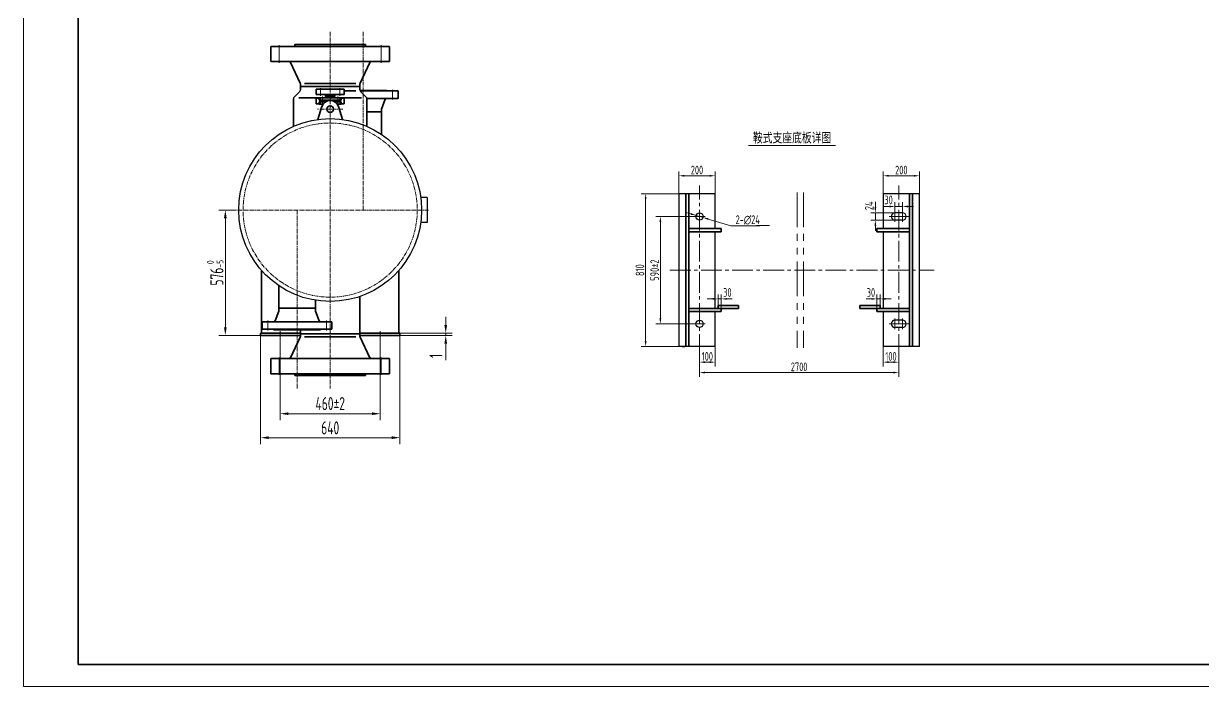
# Model space of a CAD drawing. Header units: millimetres. Extents: x 5765 to 6606, y -201 to 393.
# Drawn here: x 5765 to 6307, y -201 to 104 of the extents above; entities that cross this region are included whole.
import ezdxf
from ezdxf.enums import TextEntityAlignment as Align

# ---------------------------------------------------------------- set-up
doc = ezdxf.new("R2010")
doc.units = ezdxf.units.MM
doc.linetypes.add('CENTER2', pattern=[28.575, 19.05, -3.175, 3.175, -3.175])
doc.linetypes.add('PHANTOM2', pattern=[31.75, 15.875, -3.175, 3.175, -3.175, 3.175, -3.175])
for name, color, linetype, lineweight in [('1粗实线', 7, 'Continuous', 35), ('2细实线', 3, 'Continuous', 13), ('3中心线', 1, 'CENTER2', 13), ('5双点划线', 2, 'PHANTOM2', 13), ('7文本', 2, 'Continuous', 13), ('8标注', 3, 'Continuous', 13), ('9图表', 4, 'Continuous', 13)]:
    doc.layers.add(name, color=color, linetype=linetype, lineweight=lineweight)
doc.styles.add('lanpec', font='bpec_e.shx', dxfattribs={"width": 0.75, "bigfont": 'hztxt.shx'})
doc.styles.add('lanpec-dim', font='bpec_e.shx', dxfattribs={"width": 0.75})
doc.dimstyles.new('lanpec', dxfattribs={"dimtxt": 4, "dimasz": 2.5, "dimexe": 2, "dimexo": 0, "dimtad": 1, "dimdsep": 46, "dimtxsty": 'lanpec-dim', "dimcen": 2.5, "dimclrd": 256, "dimclre": 256, "dimclrt": 256, "dimazin": 0, "dimtfac": 1, "dimtmove": 0, "dimatfit": 3, "dimfxl": 1, "dimlwd": -1, "dimlwe": -1, "dimarcsym": 0})
doc.dimstyles.new('lanpec$3', dxfattribs={"dimtxt": 4, "dimasz": 2.5, "dimexe": 2, "dimexo": 0, "dimtad": 1, "dimtih": 1, "dimtoh": 1, "dimdsep": 46, "dimtxsty": 'lanpec-dim', "dimcen": 2.5, "dimclrd": 256, "dimclre": 256, "dimclrt": 256, "dimazin": 0, "dimtfac": 1, "dimtmove": 0, "dimatfit": 3, "dimfxl": 1, "dimlwd": -1, "dimlwe": -1, "dimarcsym": 0})
doc.dimstyles.new('lanpec-1.5', dxfattribs={"dimscale": 1.5, "dimtxt": 4, "dimasz": 2.5, "dimexe": 2, "dimexo": 0, "dimgap": 1, "dimtad": 1, "dimrnd": 0.01, "dimdsep": 46, "dimtxsty": 'lanpec', "dimcen": 0, "dimclrd": 4, "dimclre": 4, "dimclrt": 4, "dimadec": 1, "dimazin": 2, "dimtfac": 1, "dimtmove": 0, "dimatfit": 3, "dimfxl": 1, "dimtfillclr": 4, "dimlwd": -1, "dimlwe": -1, "dimarcsym": 0})

# ---------------------------------------------------------------- blocks, each defined once
blk = doc.blocks.new('A1')
at = {"layer": '1粗实线'}
blk.add_lwpolyline([(-816, 10), (-10, 10), (-10, 584), (-816, 584)], close=True, dxfattribs=at)
at = {"layer": '9图表'}
blk.add_lwpolyline([(-841, 0), (0, 0), (0, 594), (-841, 594)], close=True, dxfattribs=at)
blk = doc.blocks.new('*D25')
at = {"layer": '8标注', "transparency": 16777216}
for p, q in [((6066.01, 25.82), (6066.01, 36.06)), ((6068.51, 34.06), (6080.14, 34.06)), ((6082.64, 25.82), (6082.64, 36.06))]:
    blk.add_line(p, q, dxfattribs=at)
for points in [[(6068.51, 34.48), (6068.51, 33.65), (6066.01, 34.06)], [(6080.14, 34.48), (6080.14, 33.65), (6082.64, 34.06)]]:
    blk.add_solid(points, dxfattribs=at)
at = {"layer": 'Defpoints', "color": 0, "transparency": 16777216}
for p in [(6082.64, 34.06), (6066.01, 25.82), (6082.64, 25.82)]:
    blk.add_point(p, dxfattribs=at)
at = {"layer": '8标注', "transparency": 16777216, "insert": (6074.32, 36.69), "char_height": 4, "attachment_point": 5, "style": 'lanpec-dim'}
blk.add_mtext('200', dxfattribs=at)
blk = doc.blocks.new('*D34')
at = {"layer": '8标注', "transparency": 16777216}
for p, q in [((6159.87, 25.82), (6159.87, 36.06)), ((6162.37, 34.06), (6174, 34.06)), ((6176.5, 25.82), (6176.5, 36.06))]:
    blk.add_line(p, q, dxfattribs=at)
for points in [[(6162.37, 34.48), (6162.37, 33.65), (6159.87, 34.06)], [(6174, 34.48), (6174, 33.65), (6176.5, 34.06)]]:
    blk.add_solid(points, dxfattribs=at)
at = {"layer": 'Defpoints', "color": 0, "transparency": 16777216}
for p in [(6176.5, 34.06), (6159.87, 25.82), (6176.5, 25.82)]:
    blk.add_point(p, dxfattribs=at)
at = {"layer": '8标注', "transparency": 16777216, "insert": (6168.18, 36.69), "char_height": 4, "attachment_point": 5, "style": 'lanpec-dim'}
blk.add_mtext('200', dxfattribs=at)
blk = doc.blocks.new('*D26')
at = {"layer": '8标注', "transparency": 16777216}
for p, q in [((6075.52, -48.22), (6075.52, -58.34)), ((6166.98, -48.22), (6166.98, -58.34)), ((6078.02, -56.34), (6164.48, -56.34))]:
    blk.add_line(p, q, dxfattribs=at)
for points in [[(6078.02, -55.93), (6078.02, -56.76), (6075.52, -56.34)], [(6164.48, -55.93), (6164.48, -56.76), (6166.98, -56.34)]]:
    blk.add_solid(points, dxfattribs=at)
at = {"layer": 'Defpoints', "color": 0, "transparency": 16777216}
for p in [(6075.52, -48.22), (6166.98, -48.22), (6166.98, -56.34)]:
    blk.add_point(p, dxfattribs=at)
at = {"layer": '8标注', "transparency": 16777216, "insert": (6121.25, -53.72), "char_height": 4, "attachment_point": 5, "style": 'lanpec-dim'}
blk.add_mtext('2700', dxfattribs=at)
blk = doc.blocks.new('*D27')
at = {"layer": '8标注', "transparency": 16777216}
for p, q in [((6156.25, 19.53), (6156.25, 22.03)), ((6165.25, 17.03), (6154.25, 17.03)), ((6156.25, 17.03), (6156.25, 13.7)), ((6165.25, 13.7), (6154.25, 13.7)), ((6156.25, 11.2), (6156.25, 8.7))]:
    blk.add_line(p, q, dxfattribs=at)
for points in [[(6155.84, 19.53), (6156.67, 19.53), (6156.25, 17.03)], [(6155.84, 11.2), (6156.67, 11.2), (6156.25, 13.7)]]:
    blk.add_solid(points, dxfattribs=at)
at = {"layer": 'Defpoints', "color": 0, "transparency": 16777216}
for p in [(6165.25, 17.03), (6156.25, 13.7), (6165.25, 13.7)]:
    blk.add_point(p, dxfattribs=at)
at = {"layer": '8标注', "transparency": 16777216, "insert": (6153.43, 20.25), "char_height": 4, "attachment_point": 5, "rotation": 90, "style": 'lanpec-dim'}
blk.add_mtext('24', dxfattribs=at)
blk = doc.blocks.new('*D28')
at = {"layer": '8标注', "transparency": 16777216}
for p, q in [((6165.25, 17.03), (6165.25, 21.97)), ((6168.72, 17.03), (6168.72, 21.97)), ((6162.75, 19.97), (6160.25, 19.97)), ((6168.72, 19.97), (6165.25, 19.97)), ((6171.22, 19.97), (6173.72, 19.97))]:
    blk.add_line(p, q, dxfattribs=at)
for points in [[(6162.75, 20.38), (6162.75, 19.55), (6165.25, 19.97)], [(6171.22, 20.38), (6171.22, 19.55), (6168.72, 19.97)]]:
    blk.add_solid(points, dxfattribs=at)
at = {"layer": 'Defpoints', "color": 0, "transparency": 16777216}
for p in [(6165.25, 19.97), (6165.25, 17.03), (6168.72, 17.03)]:
    blk.add_point(p, dxfattribs=at)
at = {"layer": '8标注', "transparency": 16777216, "insert": (6162.33, 22.97), "char_height": 4, "attachment_point": 5, "style": 'lanpec-dim'}
blk.add_mtext('30', dxfattribs=at)
blk = doc.blocks.new('*D29')
at = {"layer": '8标注', "transparency": 16777216}
for p, q in [((6073.03, 15.37), (6055.5, 15.37)), ((6057.5, 12.87), (6057.5, -31.45)), ((6073.03, -33.95), (6055.5, -33.95))]:
    blk.add_line(p, q, dxfattribs=at)
for points in [[(6057.09, 12.87), (6057.92, 12.87), (6057.5, 15.37)], [(6057.09, -31.45), (6057.92, -31.45), (6057.5, -33.95)]]:
    blk.add_solid(points, dxfattribs=at)
at = {"layer": 'Defpoints', "color": 0, "transparency": 16777216}
for p in [(6073.03, 15.37), (6057.5, -33.95), (6073.03, -33.95)]:
    blk.add_point(p, dxfattribs=at)
at = {"layer": '8标注', "transparency": 16777216, "insert": (6054.88, -9.29), "char_height": 4, "attachment_point": 5, "rotation": 90, "style": 'lanpec-dim'}
blk.add_mtext('590±2', dxfattribs=at)
blk = doc.blocks.new('*D30')
at = {"layer": '8标注', "transparency": 16777216}
for p, q in [((6066.01, 25.82), (6048.75, 25.82)), ((6050.75, -41.91), (6050.75, 23.32)), ((6066.01, -44.41), (6048.75, -44.41))]:
    blk.add_line(p, q, dxfattribs=at)
for points in [[(6050.33, 23.32), (6051.16, 23.32), (6050.75, 25.82)], [(6050.33, -41.91), (6051.16, -41.91), (6050.75, -44.41)]]:
    blk.add_solid(points, dxfattribs=at)
at = {"layer": 'Defpoints', "color": 0, "transparency": 16777216}
for p in [(6050.75, 25.82), (6066.01, 25.82), (6066.01, -44.41)]:
    blk.add_point(p, dxfattribs=at)
at = {"layer": '8标注', "transparency": 16777216, "insert": (6048.12, -9.29), "char_height": 4, "attachment_point": 5, "rotation": 90, "style": 'lanpec-dim'}
blk.add_mtext('810', dxfattribs=at)
blk = doc.blocks.new('*D31')
at = {"layer": '8标注', "transparency": 16777216}
for p, q in [((6075.52, -44.41), (6075.52, -53.57)), ((6082.64, -44.41), (6082.64, -53.57)), ((6078.02, -51.57), (6080.14, -51.57))]:
    blk.add_line(p, q, dxfattribs=at)
for points in [[(6078.02, -51.15), (6078.02, -51.98), (6075.52, -51.57)], [(6080.14, -51.15), (6080.14, -51.98), (6082.64, -51.57)]]:
    blk.add_solid(points, dxfattribs=at)
at = {"layer": 'Defpoints', "color": 0, "transparency": 16777216}
for p in [(6075.52, -44.41), (6082.64, -44.41), (6082.64, -51.57)]:
    blk.add_point(p, dxfattribs=at)
at = {"layer": '8标注', "transparency": 16777216, "insert": (6079.08, -48.94), "char_height": 4, "attachment_point": 5, "style": 'lanpec-dim'}
blk.add_mtext('100', dxfattribs=at)
blk = doc.blocks.new('*D32')
at = {"layer": '8标注', "transparency": 16777216}
for p, q in [((6159.87, -44.41), (6159.87, -53.57)), ((6166.98, -44.41), (6166.98, -53.57)), ((6164.48, -51.57), (6162.37, -51.57))]:
    blk.add_line(p, q, dxfattribs=at)
for points in [[(6162.37, -51.15), (6162.37, -51.98), (6159.87, -51.57)], [(6164.48, -51.15), (6164.48, -51.98), (6166.98, -51.57)]]:
    blk.add_solid(points, dxfattribs=at)
at = {"layer": 'Defpoints', "color": 0, "transparency": 16777216}
for p in [(6159.87, -44.41), (6166.98, -44.41), (6159.87, -51.57)]:
    blk.add_point(p, dxfattribs=at)
at = {"layer": '8标注', "transparency": 16777216, "insert": (6163.43, -48.94), "char_height": 4, "attachment_point": 5, "style": 'lanpec-dim'}
blk.add_mtext('100', dxfattribs=at)
blk = doc.blocks.new('*D35')
at = {"layer": '8标注', "transparency": 16777216}
for p, q in [((6071.53, 16.54), (6069.13, 17.25)), ((6073.93, 15.84), (6077.12, 14.9)), ((6089.87, 11.14), (6079.52, 14.19)), ((6103.2, 11.14), (6089.87, 11.14))]:
    blk.add_line(p, q, dxfattribs=at)
for points in [[(6071.65, 16.94), (6071.41, 16.14), (6073.93, 15.84)], [(6079.63, 14.59), (6079.4, 13.79), (6077.12, 14.9)]]:
    blk.add_solid(points, dxfattribs=at)
at = {"layer": 'Defpoints', "color": 0, "transparency": 16777216}
for p in [(6073.93, 15.84), (6077.12, 14.9)]:
    blk.add_point(p, dxfattribs=at)
at = {"layer": '8标注', "transparency": 16777216, "insert": (6097.64, 13.77), "char_height": 4, "attachment_point": 5, "style": 'lanpec-dim'}
blk.add_mtext('2-∅24', dxfattribs=at)
blk = doc.blocks.new('*D36')
at = {"layer": '8标注', "transparency": 16777216}
for p, q in [((6084.01, -25.61), (6084.01, -20.51)), ((6085.51, -26.88), (6085.51, -20.51)), ((6081.51, -22.51), (6079.01, -22.51)), ((6084.01, -22.51), (6085.51, -22.51)), ((6088.01, -22.51), (6090.51, -22.51))]:
    blk.add_line(p, q, dxfattribs=at)
for points in [[(6081.51, -22.1), (6081.51, -22.93), (6084.01, -22.51)], [(6088.01, -22.1), (6088.01, -22.93), (6085.51, -22.51)]]:
    blk.add_solid(points, dxfattribs=at)
at = {"layer": 'Defpoints', "color": 0, "transparency": 16777216}
for p in [(6084.01, -25.61), (6085.51, -22.51), (6085.51, -26.88)]:
    blk.add_point(p, dxfattribs=at)
at = {"layer": '8标注', "transparency": 16777216, "insert": (6088.29, -19.56), "char_height": 4, "attachment_point": 5, "style": 'lanpec-dim'}
blk.add_mtext('30', dxfattribs=at)
blk = doc.blocks.new('*D33')
at = {"layer": '8标注', "transparency": 16777216}
for p, q in [((6157, -26.88), (6157, -20.51)), ((6158.5, -25.61), (6158.5, -20.51)), ((6154.5, -22.51), (6152, -22.51)), ((6158.5, -22.51), (6157, -22.51)), ((6161, -22.51), (6163.5, -22.51))]:
    blk.add_line(p, q, dxfattribs=at)
for points in [[(6154.5, -22.1), (6154.5, -22.93), (6157, -22.51)], [(6161, -22.1), (6161, -22.93), (6158.5, -22.51)]]:
    blk.add_solid(points, dxfattribs=at)
at = {"layer": 'Defpoints', "color": 0, "transparency": 16777216}
for p in [(6157, -22.51), (6157, -26.88), (6158.5, -25.61)]:
    blk.add_point(p, dxfattribs=at)
at = {"layer": '8标注', "transparency": 16777216, "insert": (6154.22, -19.56), "char_height": 4, "attachment_point": 5, "style": 'lanpec-dim'}
blk.add_mtext('30', dxfattribs=at)
blk = doc.blocks.new('*U24')
at = {"layer": '2细实线'}
blk.add_line((-20, 0), (20, 0), dxfattribs=at)
at = {"layer": '7文本', "style": 'lanpec', "width": 0.75}
for tag, height, p in [('节点图名称', 5, (0, 3.5)), ('比例', 4, (0, -3.25))]:
    blk.add_attdef(tag, text='', height=height, dxfattribs=at).set_placement(p, align=Align.MIDDLE_CENTER)
blk = doc.blocks.new('*D61')
at = {"layer": '8标注', "color": 4, "transparency": 16777216}
for p, q in [((5860.6, 18.32), (5854.69, 18.32)), ((5857.69, 14.57), (5857.69, -35.53)), ((5873.86, -39.28), (5854.69, -39.28))]:
    blk.add_line(p, q, dxfattribs=at)
for points in [[(5857.07, 14.57), (5858.32, 14.57), (5857.69, 18.32)], [(5857.07, -35.53), (5858.32, -35.53), (5857.69, -39.28)]]:
    blk.add_solid(points, dxfattribs=at)
at = {"layer": 'Defpoints', "color": 0, "transparency": 16777216}
for p in [(5860.6, 18.32), (5857.69, -39.28), (5873.86, -39.28)]:
    blk.add_point(p, dxfattribs=at)
at = {"layer": '8标注', "color": 4, "transparency": 16777216, "insert": (5853.04, -10.48), "char_height": 6, "attachment_point": 5, "rotation": 90, "style": 'lanpec'}
blk.add_mtext('576{\\H0.525x;\\S 0^ -5;}', dxfattribs=at)
blk = doc.blocks.new('*D59')
at = {"layer": '8标注', "color": 4, "transparency": 16777216}
for p, q in [((5882.86, -40.47), (5882.86, -78.26)), ((5928.86, -40.47), (5928.86, -78.26)), ((5886.61, -75.26), (5925.11, -75.26))]:
    blk.add_line(p, q, dxfattribs=at)
for points in [[(5886.61, -74.63), (5886.61, -75.88), (5882.86, -75.26)], [(5925.11, -74.63), (5925.11, -75.88), (5928.86, -75.26)]]:
    blk.add_solid(points, dxfattribs=at)
at = {"layer": 'Defpoints', "color": 0, "transparency": 16777216}
for p in [(5882.86, -40.47), (5928.86, -40.47), (5928.86, -75.26)]:
    blk.add_point(p, dxfattribs=at)
at = {"layer": '8标注', "color": 4, "transparency": 16777216, "insert": (5905.86, -70.61), "char_height": 6, "attachment_point": 5, "style": 'lanpec'}
blk.add_mtext('460%%P2', dxfattribs=at)
blk = doc.blocks.new('*D60')
at = {"layer": '8标注', "color": 4, "transparency": 16777216}
for p, q in [((5873.86, -39.28), (5873.86, -89.27)), ((5937.86, -39.28), (5937.86, -89.27)), ((5877.61, -86.27), (5934.11, -86.27))]:
    blk.add_line(p, q, dxfattribs=at)
for points in [[(5877.61, -85.64), (5877.61, -86.89), (5873.86, -86.27)], [(5934.11, -85.64), (5934.11, -86.89), (5937.86, -86.27)]]:
    blk.add_solid(points, dxfattribs=at)
at = {"layer": 'Defpoints', "color": 0, "transparency": 16777216}
for p in [(5873.86, -39.28), (5937.86, -39.28), (5937.86, -86.27)]:
    blk.add_point(p, dxfattribs=at)
at = {"layer": '8标注', "color": 4, "transparency": 16777216, "char_height": 6, "attachment_point": 5, "style": 'lanpec'}
for s, insert in [('{640}{}{}{', (5905.86, -81.77)), ('{}}', (5905.86, -90.77))]:
    blk.add_mtext(s, dxfattribs=dict(at, insert=insert))
blk = doc.blocks.new('*D62')
at = {"layer": '8标注', "color": 4, "transparency": 16777216}
for p, q in [((5958.93, -34.53), (5958.93, -30.78)), ((5937.86, -38.28), (5961.93, -38.28)), ((5937.86, -39.28), (5961.93, -39.28)), ((5958.93, -38.28), (5958.93, -39.28)), ((5958.93, -43.03), (5958.93, -50.61))]:
    blk.add_line(p, q, dxfattribs=at)
for points in [[(5958.31, -34.53), (5959.56, -34.53), (5958.93, -38.28)], [(5958.31, -43.03), (5959.56, -43.03), (5958.93, -39.28)]]:
    blk.add_solid(points, dxfattribs=at)
at = {"layer": 'Defpoints', "color": 0, "transparency": 16777216}
for p in [(5937.86, -38.28), (5937.86, -39.28), (5958.93, -39.28)]:
    blk.add_point(p, dxfattribs=at)
at = {"layer": '8标注', "color": 4, "transparency": 16777216, "insert": (5954.43, -48.69), "char_height": 6, "attachment_point": 5, "rotation": 90, "style": 'lanpec'}
blk.add_mtext('1', dxfattribs=at)

msp = doc.modelspace()

# ---------------------------------------------------------------- linework, layer by layer
for p, q in [((5891.902, 72.827), (5889.238, 70.163)), ((5891.902, 72.827), (5889.238, 70.163)), ((5919.788, 72.827), (5922.452, 70.163)), ((5950.435, 24.072), (5947.448, 24.072)), ((5950.435, 24.072), (5950.435, 12.552)), ((6082.639, 25.825), (6066.007, 25.825)), ((6066.007, 25.825), (6066.007, -44.409)), ((6082.639, 9.777), (6082.639, 25.825)), ((6176.501, 25.825), (6159.869, 25.825)), ((6159.869, 25.825), (6159.869, 9.777)), ((6176.501, -44.409), (6176.501, 25.825)), ((6168.719, 17.031), (6165.25, 17.031)), ((5950.435, 12.552), (5947.448, 12.552)), ((6168.719, 13.705), (6165.25, 13.705)), ((6082.639, -26.876), (6082.639, 8.292)), ((6159.88, 8.292), (6159.88, -26.876)), ((6082.639, -44.409), (6082.639, -28.361)), ((6159.869, -28.361), (6159.869, -44.409)), ((6168.719, -32.289), (6165.25, -32.289)), ((6168.719, -35.615), (6165.25, -35.615)), ((6082.639, -44.409), (6066.007, -44.409)), ((6067.447, -44.409), (6068.887, -44.409)), ((6176.501, -44.409), (6159.869, -44.409))]:
    msp.add_line(p, q)
msp.add_circle((5905.845, 18.312), 42)
at = {"ltscale": 2}
for centre in [(6075.523, 15.368), (6075.523, -33.952)]:
    msp.add_circle(centre, 1.663, dxfattribs=at)
for centre, radius, start, end in [((5891.195, 73.534), 1, 315, 0), ((5891.195, 73.534), 1, 315, 0), ((5920.495, 73.534), 1, 180, 225), ((5889.945, 69.456), 1, 135, 180), ((5889.945, 69.456), 1, 135, 180), ((5921.745, 69.456), 1, 0, 45), ((6165.25, 15.368), 1.663, 90, 270), ((6168.719, 15.368), 1.663, 270, 90), ((6165.25, -33.952), 1.663, 90, 270), ((6168.719, -33.952), 1.663, 270, 90)]:
    msp.add_arc(centre, radius, start, end)
msp.add_point((5890.657, -36.688))
at = {"layer": '1粗实线'}
for p, q in [((5933.095, 93.52), (5878.595, 93.52)), ((5878.595, 93.52), (5878.595, 86.53)), ((5922.035, 94.312), (5889.655, 94.312)), ((5889.655, 94.312), (5889.655, 93.52)), ((5922.035, 94.312), (5922.035, 93.52)), ((5933.095, 93.52), (5933.095, 86.53)), ((5878.595, 86.53), (5933.095, 86.53)), ((5887.621, 86.159), (5892.132, 76.652)), ((5924.069, 86.159), (5919.558, 76.652)), ((5892.195, 76.374), (5892.195, 75.12)), ((5917.638, 76.485), (5894.052, 76.485)), ((5919.495, 76.374), (5919.495, 75.12)), ((5892.195, 75.12), (5919.495, 75.12)), ((5892.195, 75.12), (5892.195, 73.534)), ((5899.345, 71.347), (5899.345, 73.887)), ((5899.345, 73.887), (5912.345, 73.887)), ((5912.345, 71.347), (5899.345, 71.347)), ((5903.7, 70.712), (5903.7, 71.347)), ((5907.99, 70.712), (5903.7, 70.712)), ((5907.99, 70.712), (5907.99, 71.347)), ((5912.345, 71.347), (5912.345, 73.887)), ((5917.638, 73.12), (5912.345, 73.12)), ((5919.495, 75.12), (5919.495, 73.534)), ((5931.827, 73.312), (5919.52, 73.312)), ((5937.032, 73.112), (5919.588, 73.112)), ((5931.827, 73.312), (5931.827, 73.112)), ((5937.032, 73.112), (5937.032, 69.612)), ((5888.945, 56.762), (5888.945, 69.456)), ((5888.945, 56.762), (5888.945, 69.456)), ((5900.845, 69.839), (5891.469, 69.839)), ((5900.845, 69.677), (5899.345, 69.677)), ((5899.345, 69.677), (5899.345, 67.137)), ((5899.345, 67.137), (5900.845, 67.137)), ((5900.156, 59.925), (5902.031, 65.852)), ((5900.845, 68.812), (5900.845, 69.932)), ((5900.845, 69.932), (5910.845, 69.932)), ((5910.845, 68.812), (5900.845, 68.812)), ((5903.849, 68.112), (5900.845, 68.112)), ((5900.845, 68.112), (5900.845, 66.992)), ((5900.845, 66.992), (5902.605, 66.992)), ((5907.99, 70.312), (5903.7, 70.312)), ((5903.7, 70.312), (5903.7, 69.932)), ((5903.7, 68.612), (5903.7, 68.812)), ((5907.99, 68.612), (5903.7, 68.612)), ((5904.246, 68.312), (5903.7, 68.312)), ((5903.7, 68.312), (5903.7, 68.112)), ((5907.99, 68.312), (5907.443, 68.312)), ((5910.845, 68.112), (5907.84, 68.112)), ((5907.99, 70.312), (5907.99, 69.932)), ((5907.99, 68.612), (5907.99, 68.812)), ((5907.99, 68.312), (5907.99, 68.112)), ((5909.084, 66.992), (5910.845, 66.992)), ((5911.533, 59.925), (5909.658, 65.852)), ((5910.845, 68.812), (5910.845, 69.932)), ((5920.221, 69.839), (5910.845, 69.839)), ((5912.345, 69.677), (5910.845, 69.677)), ((5910.845, 68.112), (5910.845, 66.992)), ((5910.845, 67.137), (5912.345, 67.137)), ((5912.345, 69.677), (5912.345, 67.137)), ((5922.732, 69.612), (5937.032, 69.612)), ((5922.745, 56.762), (5922.745, 69.456)), ((5931.173, 69.191), (5929.489, 64.723)), ((5922.745, 63.412), (5929.447, 63.412)), ((5929.447, 64.494), (5929.447, 63.412)), ((5929.447, 63.412), (5929.447, 53.053)), ((6069.234, 25.825), (6069.234, -44.409)), ((6070.596, 25.825), (6070.596, -44.409)), ((6171.913, 25.825), (6171.913, -44.409)), ((6173.275, 25.825), (6173.275, -44.409)), ((6070.596, 9.777), (6085.505, 9.777)), ((6070.596, 8.292), (6085.505, 8.292)), ((6085.505, 9.777), (6085.505, 8.292)), ((6171.913, 9.777), (6157.003, 9.777)), ((6157.003, 9.777), (6157.003, 8.292)), ((6171.913, 8.292), (6157.003, 8.292)), ((5874.345, -9.468), (5874.345, -38.288)), ((5937.345, -9.468), (5937.345, -38.288)), ((5882.242, -26.788), (5882.242, -16.429)), ((5919.495, -38.496), (5919.495, -21.408)), ((5882.242, -27.869), (5882.242, -26.788)), ((5899.072, -26.788), (5882.242, -26.788)), ((5899.072, -26.788), (5899.072, -23.138)), ((5899.072, -27.869), (5899.072, -26.788)), ((6070.596, -26.876), (6085.505, -26.876)), ((6083.336, -26.876), (6093.347, -26.876)), ((6084.013, -26.876), (6084.013, -25.608)), ((6084.013, -25.608), (6093.347, -25.608)), ((6085.505, -28.361), (6085.505, -26.876)), ((6093.347, -25.608), (6093.347, -26.876)), ((6158.496, -25.608), (6149.162, -25.608)), ((6149.162, -25.608), (6149.162, -26.876)), ((6159.173, -26.876), (6149.162, -26.876)), ((6171.913, -26.876), (6157.003, -26.876)), ((6157.003, -28.361), (6157.003, -26.876)), ((6158.496, -25.608), (6158.496, -26.876)), ((5880.516, -32.567), (5882.201, -28.099)), ((5900.799, -32.567), (5899.114, -28.099)), ((6070.596, -28.361), (6085.505, -28.361)), ((6171.913, -28.361), (6157.003, -28.361)), ((5906.657, -32.988), (5874.657, -32.988)), ((5874.657, -36.488), (5874.657, -32.988)), ((5874.657, -36.488), (5906.657, -36.488)), ((5879.862, -36.688), (5879.862, -36.488)), ((5879.862, -36.688), (5901.452, -36.688)), ((5892.195, -38.496), (5892.195, -36.688)), ((5901.452, -36.688), (5901.452, -36.488)), ((5906.657, -36.488), (5906.657, -32.988)), ((5873.845, -38.288), (5873.845, -39.288)), ((5873.845, -38.288), (5892.195, -38.288)), ((5873.845, -39.288), (5892.195, -39.288)), ((5887.621, -49.535), (5892.132, -40.028)), ((5892.195, -39.749), (5892.195, -38.496)), ((5892.195, -38.496), (5919.495, -38.496)), ((5917.638, -39.861), (5894.052, -39.861)), ((5919.495, -38.288), (5937.845, -38.288)), ((5919.495, -39.749), (5919.495, -38.496)), ((5919.495, -39.288), (5937.845, -39.288)), ((5924.069, -49.535), (5919.558, -40.028)), ((5937.845, -39.288), (5937.845, -38.288)), ((5878.595, -56.896), (5878.595, -49.906)), ((5878.595, -49.906), (5933.095, -49.906)), ((5933.095, -56.896), (5933.095, -49.906)), ((5933.095, -56.896), (5878.595, -56.896)), ((5889.655, -57.688), (5889.655, -56.896)), ((5922.035, -57.688), (5889.655, -57.688)), ((5922.035, -57.688), (5922.035, -56.896))]:
    msp.add_line(p, q, dxfattribs=at)
msp.add_circle((5905.845, 64.645), 1.5, dxfattribs=at)
for centre, radius, start, end in [((5887.034, 85.88), 0.65, 25.38553, 90), ((5924.656, 85.88), 0.65, 90, 154.61447), ((5891.545, 76.374), 0.65, 0, 25.38553), ((5920.145, 76.374), 0.65, 154.61447, 180), ((5905.845, 64.645), 4, 17.55362, 162.44638), ((5931.782, 68.962), 0.65, 90, 159.34356), ((5930.097, 64.494), 0.65, 159.34356, 180), ((5881.592, -27.869), 0.65, 339.34356, 0), ((5899.722, -27.869), 0.65, 180, 200.65644), ((5879.908, -32.338), 0.65, 270, 339.34356), ((5901.407, -32.338), 0.65, 200.65644, 270), ((5891.545, -39.749), 0.65, 334.61447, 0), ((5920.145, -39.749), 0.65, 180, 205.38553), ((5887.034, -49.256), 0.65, 270, 334.61447), ((5924.656, -49.256), 0.65, 205.38553, 270)]:
    msp.add_arc(centre, radius, start, end, dxfattribs=at)
at = {"layer": '2细实线'}
msp.add_line((6101.611, 11.142), (6107.617, 11.142), dxfattribs=at)
at = {"layer": '3中心线', "ltscale": 0.1}
for p, q in [((5905.845, 100.234), (5905.845, -63.61)), ((5921.032, 100.234), (5921.032, 18.312)), ((5911.651, 64.645), (5900.038, 64.645)), ((5860.58, 18.312), (5951.109, 18.312)), ((5890.657, -63.61), (5890.657, 18.312))]:
    msp.add_line(p, q, dxfattribs=at)
at = {"layer": '3中心线'}
for p, q in [((5882.35, 94.02), (5882.35, 86.03)), ((5929.34, 94.02), (5929.34, 86.03)), ((5901.4, 70.847), (5901.4, 74.387)), ((5910.29, 70.847), (5910.29, 74.387)), ((5934.527, 73.612), (5934.527, 69.112)), ((5901.4, 70.177), (5901.4, 66.637)), ((5902.35, 68.312), (5902.35, 70.432)), ((5902.35, 68.612), (5902.35, 66.492)), ((5909.34, 68.312), (5909.34, 70.432)), ((5909.34, 68.612), (5909.34, 66.492)), ((5910.29, 70.177), (5910.29, 66.637)), ((6165.25, 12.964), (6165.25, 17.772)), ((6168.719, 12.964), (6168.719, 17.772)), ((6078.018, 15.368), (6073.029, 15.368)), ((6162.536, 15.368), (6171.434, 15.368)), ((5877.162, -36.988), (5877.162, -32.488)), ((5904.152, -36.988), (5904.152, -32.488)), ((6165.25, -31.548), (6165.25, -36.356)), ((6168.719, -31.548), (6168.719, -36.356)), ((5882.845, -37.341), (5882.845, -40.477)), ((5928.845, -37.341), (5928.845, -40.477)), ((6078.018, -33.952), (6073.029, -33.952)), ((6162.536, -33.952), (6171.434, -33.952)), ((5882.35, -57.396), (5882.35, -49.406)), ((5929.34, -57.396), (5929.34, -49.406))]:
    msp.add_line(p, q, dxfattribs=at)
at = {"layer": '3中心线', "ltscale": 0.5}
for p, q in [((6075.523, -48.221), (6075.523, 29.637)), ((6166.985, -48.221), (6166.985, 29.637)), ((6061.918, -9.292), (6183.32, -9.292))]:
    msp.add_line(p, q, dxfattribs=at)
at = {"layer": '3中心线', "ltscale": 0.1}
msp.add_circle((5905.845, 18.312), 40, dxfattribs=at)
at = {"layer": '5双点划线'}
for p, q in [((6120.382, 26.394), (6120.382, -44.978)), ((6123.239, 26.394), (6123.239, -44.978))]:
    msp.add_line(p, q, dxfattribs=at)

# ---------------------------------------------------------------- block references
msp.add_blockref('*U24', (6118.007, 47.9)).add_auto_attribs({'节点图名称': '鞍式支座底板详图'})
at = {"layer": '2细实线'}
msp.add_blockref('A1', (6606.028, -200.559), dxfattribs=at)

# ---------------------------------------------------------------- dimensions: what is measured, and where the dimension line sits
at = {"layer": '8标注'}
for base, p1, p2, text, dimstyle, picture, middle in [((6082.639, 34.064), (6066.007, 25.825), (6082.639, 25.825), '200', 'lanpec', '*D25', (6074.323, 36.689)), ((6176.501, 34.064), (6159.869, 25.825), (6176.501, 25.825), '200', 'lanpec', '*D34', (6168.185, 36.689)), ((5937.862, -86.27), (5873.862, -39.277), (5937.862, -39.277), '{640}{}{}{\\X{}}', 'lanpec-1.5', '*D60', (5905.862, -86.27)), ((5928.862, -75.258), (5882.862, -40.467), (5928.862, -40.467), '460%%P2', 'lanpec-1.5', '*D59', (5905.862, -70.608)), ((6166.985, -56.343), (6075.523, -48.221), (6166.985, -48.221), '2700', 'lanpec', '*D26', (6121.254, -53.718)), ((6159.869, -51.568), (6166.985, -44.409), (6159.869, -44.409), '100', 'lanpec', '*D32', (6163.427, -48.943))]:
    dim = msp.add_linear_dim(base=base, p1=p1, p2=p2, text=text, dimstyle=dimstyle, dxfattribs=at)
    dim.commit()
    dim.dimension.update_dxf_attribs({"geometry": picture, "text_midpoint": middle})
for base, p1, p2, angle, text, dimstyle, picture, middle in [((6050.747, 25.825), (6066.007, -44.409), (6066.007, 25.825), 90, '810', 'lanpec', '*D30', (6048.122, -9.292)), ((5857.69, -39.277), (5860.597, 18.323), (5873.862, -39.277), 90, '576{\\H0.525x;\\S 0^ -5;}', 'lanpec-1.5', '*D61', (5853.04, -10.477)), ((6057.504, -33.952), (6073.029, 15.368), (6073.029, -33.952), 90, '590±2', 'lanpec', '*D29', (6054.879, -9.292)), ((6082.639, -51.568), (6075.523, -44.409), (6082.639, -44.409), 180, '100', 'lanpec', '*D31', (6079.081, -48.943))]:
    dim = msp.add_linear_dim(base=base, p1=p1, p2=p2, angle=angle, text=text, dimstyle=dimstyle, dxfattribs=at)
    dim.commit()
    dim.dimension.update_dxf_attribs({"geometry": picture, "text_midpoint": middle})
for base, p1, p2, angle, text, picture, middle in [((6156.255, 13.705), (6165.25, 17.031), (6165.25, 13.705), 90, '24', '*D27', (6153.426, 20.25)), ((6165.25, 19.968), (6168.719, 17.031), (6165.25, 17.031), 180, '30', '*D28', (6162.329, 22.971)), ((6157.003, -22.512), (6158.496, -25.608), (6157.003, -26.876), 180, '30', '*D33', (6154.215, -19.562))]:
    dim = msp.add_linear_dim(base=base, p1=p1, p2=p2, angle=angle, text=text, dimstyle='lanpec', override={"dimtmove": 2}, dxfattribs=at)
    dim.commit()
    dim.dimension.update_dxf_attribs({"geometry": picture, "text_midpoint": middle, "dimtype": 160})
dim = msp.add_diameter_dim_2p(p1=(6073.928, 15.838), p2=(6077.119, 14.898), text='2-∅24', dimstyle='lanpec$3', dxfattribs=at)
dim.commit()
dim.dimension.update_dxf_attribs({"geometry": '*D35', "text_midpoint": (6097.643, 11.142), "dimtype": 163})
dim = msp.add_linear_dim(base=(6085.505, -22.512), p1=(6084.013, -25.608), p2=(6085.505, -26.876), text='30', dimstyle='lanpec', override={"dimtmove": 2}, dxfattribs=at)
dim.commit()
dim.dimension.update_dxf_attribs({"geometry": '*D36', "text_midpoint": (6088.293, -19.562), "dimtype": 160})
dim = msp.add_linear_dim(base=(5958.93, -39.277), p1=(5937.862, -38.277), p2=(5937.862, -39.277), angle=90, dimstyle='lanpec-1.5', dxfattribs=at)
dim.commit()
dim.dimension.update_dxf_attribs({"geometry": '*D62', "text_midpoint": (5958.93, -48.694), "dimtype": 160})

doc.saveas('drawing.dxf')
